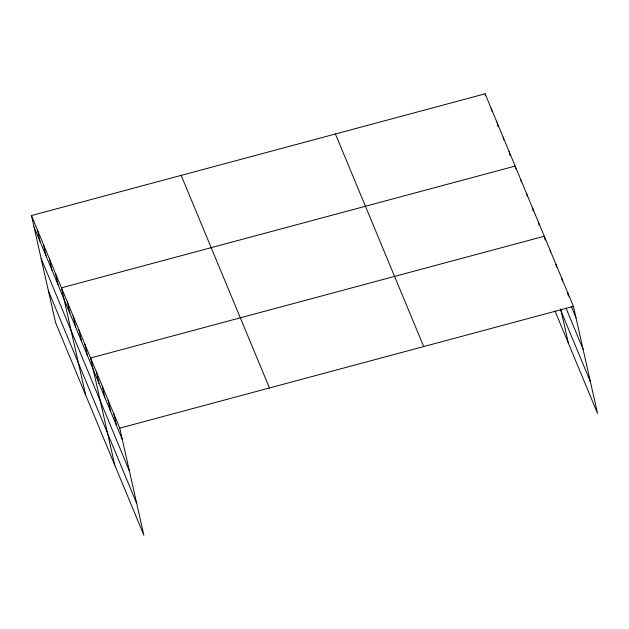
<?xml version="1.0" encoding="UTF-8"?>
<svg xmlns="http://www.w3.org/2000/svg" width="629" height="629" viewBox="0 0 629 629"><rect width="100%" height="100%" fill="white"/><g stroke="black" fill="none" stroke-linecap="round" stroke-linejoin="round"><path stroke-width="0.94" d="M31.45 215.566L119.754 428.145L143.876 535.193L55.572 322.622L31.45 215.566L485.124 93.807L573.428 306.378L597.55 413.434L554.935 310.836M119.754 428.145L573.428 306.378M571.258 306.362L575.991 317.763M565.982 308.116L583.107 349.331M560.565 309.955L590.434 381.858M335.414 133.985L423.71 346.563M181.16 175.389L269.464 387.967M34.013 226.951L122.317 439.529M41.129 258.519L129.432 471.097M48.457 291.046L136.76 503.625M567.594 292.351L568.451 296.141M561.768 278.325L562.412 281.163M555.942 264.29L556.586 267.136M550.116 250.263L550.54 252.158M545.139 240.026L544.289 236.229L90.607 357.995L114.737 465.043M560.651 308.839L568.412 343.285M538.455 222.202L539.1 225.048M532.629 208.168L533.274 211.014M526.803 194.141L527.228 196.036M520.977 180.114L521.402 182.009M515.788 168.926L515.143 166.08L61.469 287.846L85.599 394.894M509.144 151.628L510.001 155.418M503.137 137.169L503.782 140.015M497.13 122.718L497.987 126.508M491.131 108.259L491.768 111.105M485.124 93.807L485.549 95.702M113.92 414.118L116.491 425.495M108.094 400.083L110.657 411.468M102.268 386.057L104.831 397.434M96.441 372.022L99.005 383.407M84.781 343.969L87.345 355.346M78.955 329.934L81.518 341.319M73.129 315.907L75.692 327.284M67.303 301.873L69.866 313.258M55.47 273.387L58.033 284.772M49.463 258.936L52.026 270.313M43.456 244.477L46.027 255.861M37.457 230.025L40.02 241.402"/></g></svg>
